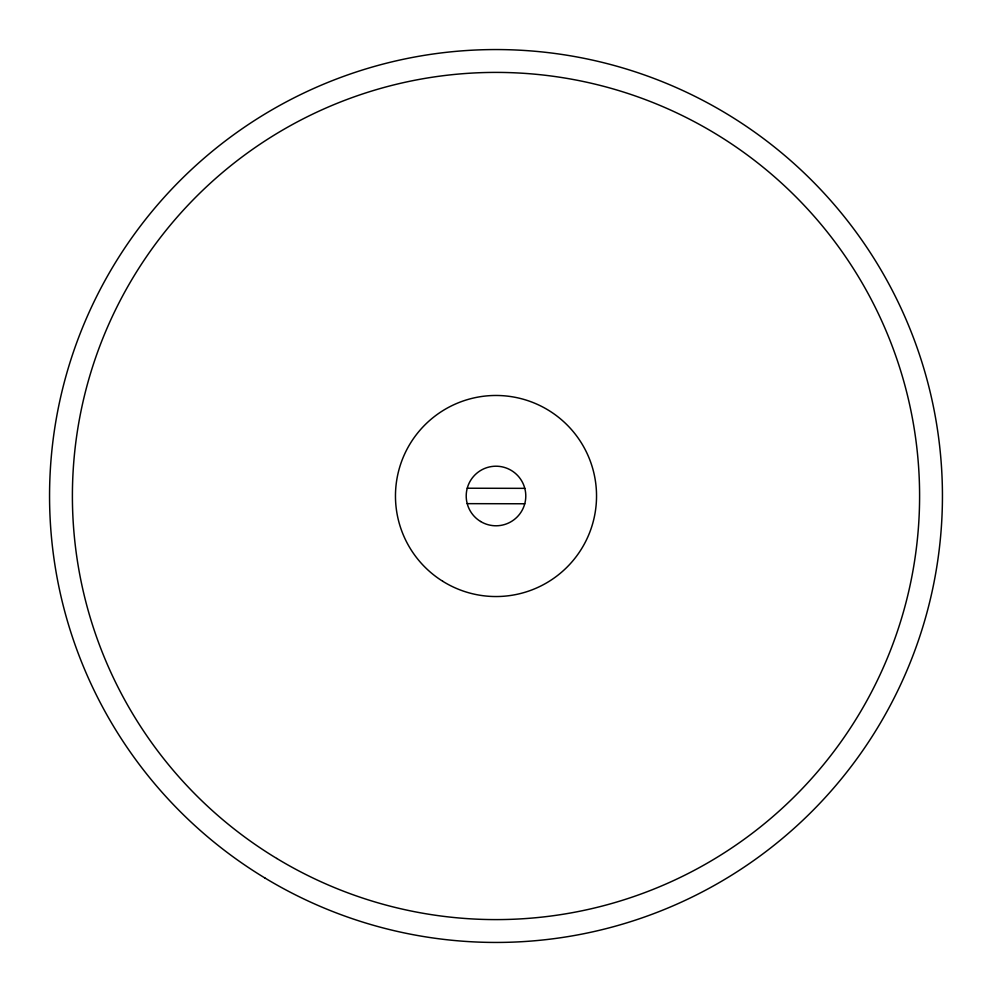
<?xml version="1.0" encoding="UTF-8"?>
<svg xmlns="http://www.w3.org/2000/svg" width="992" height="992" viewBox="0 0 992 992"><rect width="100%" height="100%" fill="white"/><g stroke="black" fill="none" stroke-linecap="round" stroke-linejoin="round"><path stroke-width="1.49" d="M467.244 488.225L524.793 488.349M467.207 503.651L524.756 503.775M264.963 878.019A446.45 446.45 0 0 0 942.35 505.077A446.45 446.45 0 0 0 280.686 104.904A446.45 446.45 0 0 0 264.963 878.019M480.599 521.494A29.785 29.785 0 0 0 525.785 496.583A29.785 29.785 0 0 0 481.616 469.91A29.785 29.785 0 0 0 480.599 521.494M276.78 858.464A423.596 423.596 0 0 0 919.51 504.618A423.596 423.596 0 0 0 291.71 124.918A423.596 423.596 0 0 0 276.78 858.464M442.779 581.3A100.539 100.539 0 0 0 596.477 499.435A100.539 100.539 0 0 0 448.744 407.266A100.539 100.539 0 0 0 442.779 581.3"/></g></svg>
